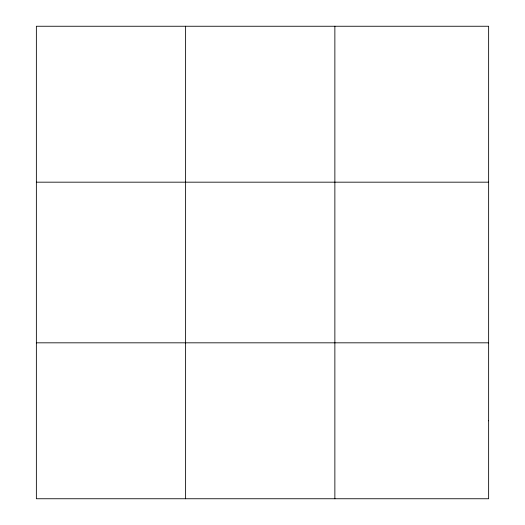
<?xml version="1.0" encoding="UTF-8"?>
<svg xmlns="http://www.w3.org/2000/svg" width="525" height="525" viewBox="0 0 525 525"><rect width="100%" height="100%" fill="white"/><g stroke="black" fill="none" stroke-linecap="round" stroke-linejoin="round"><path stroke-width="0.79" d="M185.614 498.75L185.614 26.25M334.865 498.75L334.865 26.25M36.363 182.175L488.637 182.175M36.363 342.825L488.637 342.825M488.637 420.788L488.637 498.75L36.363 498.75L36.363 26.25L488.637 26.25L488.637 420.788"/></g></svg>
